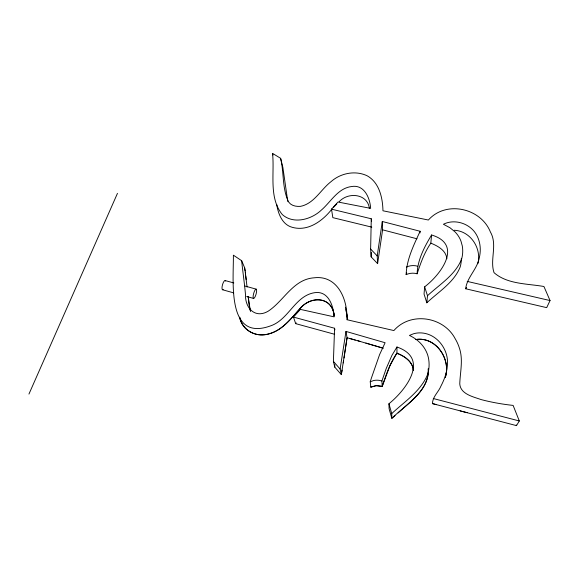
<?xml version="1.0" encoding="UTF-8"?>
<svg xmlns="http://www.w3.org/2000/svg" width="579" height="579" viewBox="0 0 579 579"><rect width="100%" height="100%" fill="white"/><g stroke="black" fill="none" stroke-linecap="round" stroke-linejoin="round"><path stroke-width="0.87" d="M413.116 368.382C411.531 360.688 403.281 355.216 396.702 353.4C389.913 363.409 385.969 374.975 382.227 386.381L375.742 385.679L370.806 387.119L376.683 385.607L382.227 386.381L390.029 365.443L396.941 353.067L396.955 347.002C430.132 358.524 405.807 390.116 388.936 403.766L389.095 408.702L391.838 418.335L395.03 415.577M420.014 232.91L420.115 231.267L382.299 221.496L382.589 229.834L377.609 263.64L371.168 256.881L370.632 249.035L371.269 218.775L331.514 209.164L332.831 217.646L371.783 227.142M371.168 256.881L371.255 252.379M370.806 387.119L370.234 381.756L371.436 377.971L379.578 354.645L385.107 342.739L345.989 331.42L347.067 337.738L341.342 374.635L334.771 367.129L334.836 364.777M334.771 367.129L333.403 361.397L334.582 328.257L293.481 317.097L300.356 309.381L334.112 316.851C333.49 305.965 328.51 290.607 314.73 292.67C295.775 295.543 289.355 317.799 272.666 325.072C226.194 343.796 233.663 282.226 233.38 255.18L241.646 260.702L244.837 268.207L246.162 279.664M461.325 258.603A35.225 31.983 1.2 0 1 460.189 266.955C453.987 282.559 438.556 291.744 426.817 302.803L424.045 294.052L424.653 286.829C440.872 274.468 463.359 244.533 431.572 234.98L430.834 243.137C424.465 252.451 420.586 263.127 417.126 273.787C413.507 272.723 409.57 273.071 406.147 274.62C406.617 259.378 413.811 244.975 420.115 231.267M417.126 273.787C417.546 259.805 424.494 246.748 431.572 234.98M426.817 302.803L427.49 295.739L424.653 286.829M345.989 331.42L340.119 369.04L341.342 374.635M377.609 263.64L377.211 255.904L382.299 221.496M477.827 263.72C481.887 248.355 470.452 230.978 454.254 230.254M344.02 358.017L347.067 337.738L355.289 340.054M341.697 372.413L342.066 370.119M343.231 362.932L343.622 360.478M436.515 404.663L432.455 403.592C432.571 396.68 438.535 392.106 440.988 385.976C444.223 379.788 446.677 373.137 447.328 366.145C449.449 349.839 436.711 332.759 419.746 332.882A20.96 19.787 7.9 0 0 413.355 333.837L409.433 335.444C419.182 339.895 427.15 348.681 428.721 359.508A37.425 35.71 3.6 0 1 427.787 374.048C421.013 391.086 404.641 401.508 391.737 413.601L391.838 418.335C406.074 404.337 429.198 391.599 428.322 368.787M331.514 209.164L338.013 202.02L370.647 208.368C370.024 198.054 364.3 184.281 351.605 186.539C337.854 188.189 330.891 201.897 321.316 210.126C311.336 219.579 293.517 224.572 282.306 214.57C268.497 197.685 274.721 173.15 272.535 153.377L280.612 158.313C284.123 172.6 282.002 188.696 288.704 202.093C291.288 205.82 296.151 206.66 300.392 206.37C314.1 203.721 320.723 189.594 331.022 181.668C340.705 173.056 355.34 170.161 367.195 175.806C379.339 182.602 382.705 197.902 382.951 210.785L428.38 220.027C445.989 200.168 480.845 207.948 490.42 232.034C497.802 244.83 489.573 259.783 494.046 272.687C507.414 284.383 527.375 283.565 543.934 286.504L550.05 300.559L546.685 307.644L465.675 288.769C466.985 277.175 477.371 269.177 479.34 257.546C481.496 248.557 479.977 238.555 474.071 231.267C466.862 222.611 453.639 219.072 443.413 224.261L449.941 227.728L454.935 231.803A29.609 26.75 1.5 0 1 460.949 241.074L462.288 245.93A35.985 32.562 0.9 0 1 461.579 259.197C455.239 275.112 439.475 284.463 427.49 295.739M382.227 386.381L381.908 380.996L386.265 368.396L391.903 355.434L396.955 347.002M406.147 274.62L406.704 272.919M28.95 394.075L117.465 193.35M460.153 410.873L516.49 425.623L519.305 420.969L513.124 405.416C502.311 404.222 491.564 402.347 481.048 399.561C473.152 396.731 460.566 394.198 459.762 383.971C460.131 372 463.388 359.689 459.357 347.965A45.915 43.512 7.9 0 0 455.159 338.686C443.579 316.532 410.504 311.364 393.879 330.566L346.843 319.702C347.95 300.139 337.868 274.931 314.238 277.797C293.227 279.158 284.05 300.783 268.215 311.176C255.064 318.964 244.982 307.941 245.51 294.711C244.49 283.348 242.825 272.05 241.646 260.702M465.675 288.769L466.594 287.408M331.897 209.106C322.706 220.888 308.05 231.752 292.308 227.33C282.27 224.724 278.123 213.716 276.726 204.488M334.315 334.192L295.674 323.639L296.289 322.937M333.49 207.376L336.783 203.96M398.149 412.878C410.873 400.9 429.567 388.531 428.257 368.772M339.128 201.76C347.993 191.787 367.549 193.473 369.416 208.491M370.234 381.756L373.571 380.562A15.184 14.707 3.9 0 1 379.491 380.403L381.908 380.996M406.364 267.057C409.86 265.479 413.884 265.11 417.582 266.195M415.693 339.555C435.734 336.225 451.265 358.922 445.331 377.349C451.07 359.016 435.973 336.616 416.026 339.475M467.202 281.401L550.05 300.559M382.589 229.834L417.032 238.801M519.305 420.969L433.287 398.526M467.152 412.704L432.455 403.592M225.188 280.562L233.807 282.95M245.004 286.048L256.2 289.153A4.827 1.252 -74.5 0 1 255.209 296.528A4.827 1.252 -74.5 0 1 253.197 295.688A4.827 1.252 -74.5 0 1 256.2 289.153M222.553 289.761L233.75 292.887M246.661 296.506L253.551 298.431M349.825 338.512L360.652 341.581M357.988 340.821L382.972 348.138M365.834 343.065L383.175 348.203M430.834 243.137C437.775 245.981 446.119 250.403 446.865 258.791M396.941 353.067C404.301 356.317 412.805 361.513 413.355 370.444L413.196 369.069M244.49 267.976L245.141 271.008M370.632 249.035L377.211 255.904M333.403 361.397L340.119 369.04M516.229 424.964L516.49 425.623M239.626 317.299C242.109 331.116 257.467 338.085 270.089 333.547C283.406 329.56 291.505 317.61 300.646 308.064C311.444 295.116 332.693 296.969 334.242 316.018C332.303 295.319 309.215 295.876 298.771 309.946C289.609 320.534 279.614 332.867 264.733 334.64C253.247 336.399 241.935 328.734 239.742 317.241M293.481 317.097L295.674 323.639M250.598 311.502L249.136 305.314L248.159 296.39M388.936 403.766L391.737 413.601M345.475 307.174L347.639 319.311L346.018 309.533M250.294 310.699L248.159 296.441M272.535 153.377L272.977 155.063M280.612 158.313L282.899 167.555L287.756 201.485M334.582 328.257L334.908 329.856M247.067 287.054L245.728 276.009M245.322 272.586L245.518 274.258M371.269 218.775L371.421 221.287M223.226 289.543A4.784 1.419 -74.5 0 1 222.488 284.817A4.784 1.419 -74.5 0 1 225.571 281.032"/></g></svg>
